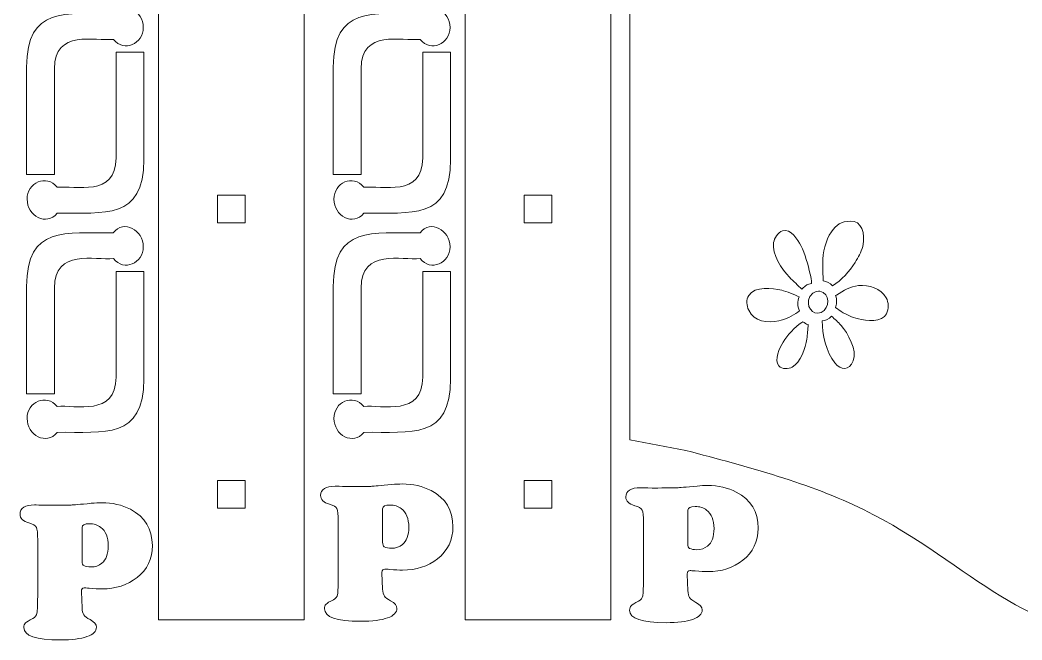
# Model space of a CAD drawing. Header units: centimetres. Extents: x -59 to 59, y -29 to 29.
# Drawn here: x -59.41 to -41.44, y -29.48 to -18.35 of the extents above; entities that cross this region are included whole.
import ezdxf

# ---------------------------------------------------------------- set-up
doc = ezdxf.new("R2010")
doc.units = ezdxf.units.CM
doc.header["$MEASUREMENT"] = 0
doc.layers.add('Camada 1', color=7, linetype='Continuous')

msp = doc.modelspace()

# ---------------------------------------------------------------- linework, layer by layer
at = {"layer": 'Camada 1', "color": 250, "lineweight": 20}
for points, knots in [([(-56.93155, -4.11498), (-56.93155, -4.11498), (-56.93155, -29.11499), (-56.93155, -29.11499), (-56.93155, -29.11499), (-56.93155, -29.11499), (-54.31427, -29.11499), (-54.31427, -29.11499), (-54.31427, -29.11499), (-54.31427, -29.11499), (-54.31427, -4.11498), (-54.31427, -4.11498), (-54.31427, -4.11498), (-54.31427, -4.11498), (-56.93155, -4.11498), (-56.93155, -4.11498)], [0, 0, 0, 0, 0.2, 0.2, 0.2, 0.2, 0.4, 0.4, 0.4, 0.4, 0.6, 0.6, 0.6, 0.6, 1, 1, 1, 1]), ([(-51.42821, -4.11498), (-51.42821, -4.11498), (-51.42821, -29.11499), (-51.42821, -29.11499), (-51.42821, -29.11499), (-51.42821, -29.11499), (-48.81093, -29.11499), (-48.81093, -29.11499), (-48.81093, -29.11499), (-48.81093, -29.11499), (-48.81093, -4.11498), (-48.81093, -4.11498), (-48.81093, -4.11498), (-48.81093, -4.11498), (-51.42821, -4.11498), (-51.42821, -4.11498)], [0, 0, 0, 0, 0.2, 0.2, 0.2, 0.2, 0.4, 0.4, 0.4, 0.4, 0.6, 0.6, 0.6, 0.6, 1, 1, 1, 1]), ([(-57.73922, -18.23117), (-58.5986, -18.24449), (-59.29273, -18.09207), (-59.29672, -19.19464), (-59.29672, -19.19464), (-59.29672, -19.19464), (-59.29672, -21.12042), (-59.29672, -21.12042), (-59.29672, -21.12042), (-59.29672, -21.12042), (-58.79665, -21.12042), (-58.79665, -21.12042), (-58.79665, -21.12042), (-58.79665, -21.12042), (-58.79665, -19.23278), (-58.79665, -19.23278), (-58.79665, -19.23278), (-58.79665, -19.23278), (-58.79665, -19.22324), (-58.79665, -19.22324), (-58.79665, -19.22324), (-58.79658, -18.50809), (-58.06511, -18.72971), (-57.73792, -18.69536), (-57.73792, -18.69536), (-57.54825, -18.93394), (-57.2012, -18.77776), (-57.2012, -18.48118), (-57.2012, -18.48118), (-57.2012, -18.18543), (-57.55106, -17.98482), (-57.73922, -18.23117)], [0, 0, 0, 0, 0.11111111, 0.11111111, 0.11111111, 0.11111111, 0.22222222, 0.22222222, 0.22222222, 0.22222222, 0.33333333, 0.33333333, 0.33333333, 0.33333333, 0.44444444, 0.44444444, 0.44444444, 0.44444444, 0.55555556, 0.55555556, 0.55555556, 0.55555556, 0.66666667, 0.66666667, 0.66666667, 0.66666667, 0.77777778, 0.77777778, 0.77777778, 0.77777778, 1, 1, 1, 1]), ([(-52.23588, -18.23117), (-53.09526, -18.24449), (-53.78939, -18.09207), (-53.79338, -19.19464), (-53.79338, -19.19464), (-53.79338, -19.19464), (-53.79338, -21.12042), (-53.79338, -21.12042), (-53.79338, -21.12042), (-53.79338, -21.12042), (-53.29331, -21.12042), (-53.29331, -21.12042), (-53.29331, -21.12042), (-53.29331, -21.12042), (-53.29331, -19.23278), (-53.29331, -19.23278), (-53.29331, -19.23278), (-53.29331, -19.23278), (-53.29331, -19.22324), (-53.29331, -19.22324), (-53.29331, -19.22324), (-53.29324, -18.50809), (-52.56177, -18.72971), (-52.23458, -18.69536), (-52.23458, -18.69536), (-52.04491, -18.93394), (-51.69786, -18.77776), (-51.69786, -18.48118), (-51.69786, -18.48118), (-51.69786, -18.18543), (-52.04772, -17.98482), (-52.23588, -18.23117)], [0, 0, 0, 0, 0.11111111, 0.11111111, 0.11111111, 0.11111111, 0.22222222, 0.22222222, 0.22222222, 0.22222222, 0.33333333, 0.33333333, 0.33333333, 0.33333333, 0.44444444, 0.44444444, 0.44444444, 0.44444444, 0.55555556, 0.55555556, 0.55555556, 0.55555556, 0.66666667, 0.66666667, 0.66666667, 0.66666667, 0.77777778, 0.77777778, 0.77777778, 0.77777778, 1, 1, 1, 1]), ([(-58.74813, -21.81401), (-57.88875, -21.80069), (-57.19462, -21.95311), (-57.19063, -20.85054), (-57.19063, -20.85054), (-57.19063, -20.85054), (-57.19063, -18.92476), (-57.19063, -18.92476), (-57.19063, -18.92476), (-57.19063, -18.92476), (-57.6907, -18.92476), (-57.6907, -18.92476), (-57.6907, -18.92476), (-57.6907, -18.92476), (-57.6907, -20.8124), (-57.6907, -20.8124), (-57.6907, -20.8124), (-57.6907, -20.8124), (-57.6907, -20.82194), (-57.6907, -20.82194), (-57.6907, -20.82194), (-57.69077, -21.53709), (-58.42224, -21.31547), (-58.74943, -21.34982), (-58.74943, -21.34982), (-58.9391, -21.11124), (-59.28615, -21.26742), (-59.28615, -21.564), (-59.28615, -21.564), (-59.28615, -21.85975), (-58.93629, -22.06036), (-58.74813, -21.81401)], [0, 0, 0, 0, 0.11111111, 0.11111111, 0.11111111, 0.11111111, 0.22222222, 0.22222222, 0.22222222, 0.22222222, 0.33333333, 0.33333333, 0.33333333, 0.33333333, 0.44444444, 0.44444444, 0.44444444, 0.44444444, 0.55555556, 0.55555556, 0.55555556, 0.55555556, 0.66666667, 0.66666667, 0.66666667, 0.66666667, 0.77777778, 0.77777778, 0.77777778, 0.77777778, 1, 1, 1, 1]), ([(-53.24479, -21.81401), (-52.38541, -21.80069), (-51.69128, -21.95311), (-51.68729, -20.85054), (-51.68729, -20.85054), (-51.68729, -20.85054), (-51.68729, -18.92476), (-51.68729, -18.92476), (-51.68729, -18.92476), (-51.68729, -18.92476), (-52.18736, -18.92476), (-52.18736, -18.92476), (-52.18736, -18.92476), (-52.18736, -18.92476), (-52.18736, -20.8124), (-52.18736, -20.8124), (-52.18736, -20.8124), (-52.18736, -20.8124), (-52.18736, -20.82194), (-52.18736, -20.82194), (-52.18736, -20.82194), (-52.18743, -21.53709), (-52.9189, -21.31547), (-53.24609, -21.34982), (-53.24609, -21.34982), (-53.43576, -21.11124), (-53.78281, -21.26742), (-53.78281, -21.564), (-53.78281, -21.564), (-53.78281, -21.85975), (-53.43295, -22.06036), (-53.24479, -21.81401)], [0, 0, 0, 0, 0.11111111, 0.11111111, 0.11111111, 0.11111111, 0.22222222, 0.22222222, 0.22222222, 0.22222222, 0.33333333, 0.33333333, 0.33333333, 0.33333333, 0.44444444, 0.44444444, 0.44444444, 0.44444444, 0.55555556, 0.55555556, 0.55555556, 0.55555556, 0.66666667, 0.66666667, 0.66666667, 0.66666667, 0.77777778, 0.77777778, 0.77777778, 0.77777778, 1, 1, 1, 1]), ([(-55.37291, -21.99), (-55.37291, -21.99), (-55.37291, -21.49), (-55.37291, -21.49), (-55.37291, -21.49), (-55.37291, -21.49), (-55.87291, -21.49), (-55.87291, -21.49), (-55.87291, -21.49), (-55.87291, -21.49), (-55.87291, -21.99), (-55.87291, -21.99), (-55.87291, -21.99), (-55.87291, -21.99), (-55.37291, -21.99), (-55.37291, -21.99)], [0, 0, 0, 0, 0.2, 0.2, 0.2, 0.2, 0.4, 0.4, 0.4, 0.4, 0.6, 0.6, 0.6, 0.6, 1, 1, 1, 1]), ([(-49.86957, -21.99), (-49.86957, -21.99), (-49.86957, -21.49), (-49.86957, -21.49), (-49.86957, -21.49), (-49.86957, -21.49), (-50.36957, -21.49), (-50.36957, -21.49), (-50.36957, -21.49), (-50.36957, -21.49), (-50.36957, -21.99), (-50.36957, -21.99), (-50.36957, -21.99), (-50.36957, -21.99), (-49.86957, -21.99), (-49.86957, -21.99)], [0, 0, 0, 0, 0.2, 0.2, 0.2, 0.2, 0.4, 0.4, 0.4, 0.4, 0.6, 0.6, 0.6, 0.6, 1, 1, 1, 1]), ([(-57.73922, -22.16817), (-58.5986, -22.18149), (-59.29273, -22.02907), (-59.29672, -23.13164), (-59.29672, -23.13164), (-59.29672, -23.13164), (-59.29672, -25.05742), (-59.29672, -25.05742), (-59.29672, -25.05742), (-59.29672, -25.05742), (-58.79665, -25.05742), (-58.79665, -25.05742), (-58.79665, -25.05742), (-58.79665, -25.05742), (-58.79665, -23.16978), (-58.79665, -23.16978), (-58.79665, -23.16978), (-58.79665, -23.16978), (-58.79665, -23.16024), (-58.79665, -23.16024), (-58.79665, -23.16024), (-58.79658, -22.44509), (-58.06511, -22.66671), (-57.73792, -22.63236), (-57.73792, -22.63236), (-57.54825, -22.87094), (-57.2012, -22.71476), (-57.2012, -22.41818), (-57.2012, -22.41818), (-57.2012, -22.12243), (-57.55106, -21.92182), (-57.73922, -22.16817)], [0, 0, 0, 0, 0.11111111, 0.11111111, 0.11111111, 0.11111111, 0.22222222, 0.22222222, 0.22222222, 0.22222222, 0.33333333, 0.33333333, 0.33333333, 0.33333333, 0.44444444, 0.44444444, 0.44444444, 0.44444444, 0.55555556, 0.55555556, 0.55555556, 0.55555556, 0.66666667, 0.66666667, 0.66666667, 0.66666667, 0.77777778, 0.77777778, 0.77777778, 0.77777778, 1, 1, 1, 1]), ([(-52.23588, -22.16817), (-53.09526, -22.18149), (-53.78939, -22.02907), (-53.79338, -23.13164), (-53.79338, -23.13164), (-53.79338, -23.13164), (-53.79338, -25.05742), (-53.79338, -25.05742), (-53.79338, -25.05742), (-53.79338, -25.05742), (-53.29331, -25.05742), (-53.29331, -25.05742), (-53.29331, -25.05742), (-53.29331, -25.05742), (-53.29331, -23.16978), (-53.29331, -23.16978), (-53.29331, -23.16978), (-53.29331, -23.16978), (-53.29331, -23.16024), (-53.29331, -23.16024), (-53.29331, -23.16024), (-53.29324, -22.44509), (-52.56177, -22.66671), (-52.23458, -22.63236), (-52.23458, -22.63236), (-52.04491, -22.87094), (-51.69786, -22.71476), (-51.69786, -22.41818), (-51.69786, -22.41818), (-51.69786, -22.12243), (-52.04772, -21.92182), (-52.23588, -22.16817)], [0, 0, 0, 0, 0.11111111, 0.11111111, 0.11111111, 0.11111111, 0.22222222, 0.22222222, 0.22222222, 0.22222222, 0.33333333, 0.33333333, 0.33333333, 0.33333333, 0.44444444, 0.44444444, 0.44444444, 0.44444444, 0.55555556, 0.55555556, 0.55555556, 0.55555556, 0.66666667, 0.66666667, 0.66666667, 0.66666667, 0.77777778, 0.77777778, 0.77777778, 0.77777778, 1, 1, 1, 1]), ([(-58.74813, -25.75101), (-57.88875, -25.73769), (-57.19462, -25.89011), (-57.19063, -24.78754), (-57.19063, -24.78754), (-57.19063, -24.78754), (-57.19063, -22.86176), (-57.19063, -22.86176), (-57.19063, -22.86176), (-57.19063, -22.86176), (-57.6907, -22.86176), (-57.6907, -22.86176), (-57.6907, -22.86176), (-57.6907, -22.86176), (-57.6907, -24.7494), (-57.6907, -24.7494), (-57.6907, -24.7494), (-57.6907, -24.7494), (-57.6907, -24.75894), (-57.6907, -24.75894), (-57.6907, -24.75894), (-57.69077, -25.47409), (-58.42224, -25.25247), (-58.74943, -25.28682), (-58.74943, -25.28682), (-58.9391, -25.04824), (-59.28615, -25.20442), (-59.28615, -25.501), (-59.28615, -25.501), (-59.28615, -25.79675), (-58.93629, -25.99736), (-58.74813, -25.75101)], [0, 0, 0, 0, 0.11111111, 0.11111111, 0.11111111, 0.11111111, 0.22222222, 0.22222222, 0.22222222, 0.22222222, 0.33333333, 0.33333333, 0.33333333, 0.33333333, 0.44444444, 0.44444444, 0.44444444, 0.44444444, 0.55555556, 0.55555556, 0.55555556, 0.55555556, 0.66666667, 0.66666667, 0.66666667, 0.66666667, 0.77777778, 0.77777778, 0.77777778, 0.77777778, 1, 1, 1, 1]), ([(-53.24479, -25.75101), (-52.38541, -25.73769), (-51.69128, -25.89011), (-51.68729, -24.78754), (-51.68729, -24.78754), (-51.68729, -24.78754), (-51.68729, -22.86176), (-51.68729, -22.86176), (-51.68729, -22.86176), (-51.68729, -22.86176), (-52.18736, -22.86176), (-52.18736, -22.86176), (-52.18736, -22.86176), (-52.18736, -22.86176), (-52.18736, -24.7494), (-52.18736, -24.7494), (-52.18736, -24.7494), (-52.18736, -24.7494), (-52.18736, -24.75894), (-52.18736, -24.75894), (-52.18736, -24.75894), (-52.18743, -25.47409), (-52.9189, -25.25247), (-53.24609, -25.28682), (-53.24609, -25.28682), (-53.43576, -25.04824), (-53.78281, -25.20442), (-53.78281, -25.501), (-53.78281, -25.501), (-53.78281, -25.79675), (-53.43295, -25.99736), (-53.24479, -25.75101)], [0, 0, 0, 0, 0.11111111, 0.11111111, 0.11111111, 0.11111111, 0.22222222, 0.22222222, 0.22222222, 0.22222222, 0.33333333, 0.33333333, 0.33333333, 0.33333333, 0.44444444, 0.44444444, 0.44444444, 0.44444444, 0.55555556, 0.55555556, 0.55555556, 0.55555556, 0.66666667, 0.66666667, 0.66666667, 0.66666667, 0.77777778, 0.77777778, 0.77777778, 0.77777778, 1, 1, 1, 1]), ([(-55.37291, -27.11451), (-55.37291, -27.11451), (-55.37291, -26.61451), (-55.37291, -26.61451), (-55.37291, -26.61451), (-55.37291, -26.61451), (-55.87291, -26.61451), (-55.87291, -26.61451), (-55.87291, -26.61451), (-55.87291, -26.61451), (-55.87291, -27.11451), (-55.87291, -27.11451), (-55.87291, -27.11451), (-55.87291, -27.11451), (-55.37291, -27.11451), (-55.37291, -27.11451)], [0, 0, 0, 0, 0.2, 0.2, 0.2, 0.2, 0.4, 0.4, 0.4, 0.4, 0.6, 0.6, 0.6, 0.6, 1, 1, 1, 1]), ([(-49.86957, -27.11451), (-49.86957, -27.11451), (-49.86957, -26.61451), (-49.86957, -26.61451), (-49.86957, -26.61451), (-49.86957, -26.61451), (-50.36957, -26.61451), (-50.36957, -26.61451), (-50.36957, -26.61451), (-50.36957, -26.61451), (-50.36957, -27.11451), (-50.36957, -27.11451), (-50.36957, -27.11451), (-50.36957, -27.11451), (-49.86957, -27.11451), (-49.86957, -27.11451)], [0, 0, 0, 0, 0.2, 0.2, 0.2, 0.2, 0.4, 0.4, 0.4, 0.4, 0.6, 0.6, 0.6, 0.6, 1, 1, 1, 1])]:
    msp.add_open_spline(points, degree=3, knots=knots, dxfattribs=at)
at = {"layer": 'Camada 1', "color": 250, "lineweight": 9}
for points, knots in [([(-27.66126, -27.13912), (-26.70515, -26.66737), (-25.58687, -26.37094), (-24.46858, -26.07448), (-24.46858, -26.07448), (-24.46858, -26.07448), (-23.46859, -25.88458), (-23.46859, -25.88458), (-23.46859, -25.88458), (-23.46859, -25.88458), (-23.46859, -7.08288), (-23.46859, -7.08288), (-23.46859, -7.08288), (-23.46859, -7.08288), (-48.4686, -7.08288), (-48.4686, -7.08288), (-48.4686, -7.08288), (-48.4686, -7.08288), (-48.4686, -25.88458), (-48.4686, -25.88458), (-48.4686, -25.88458), (-48.4686, -25.88458), (-47.46861, -26.07448), (-47.46861, -26.07448), (-47.46861, -26.07448), (-46.35032, -26.37094), (-45.23204, -26.66737), (-44.27593, -27.13912), (-44.27593, -27.13912), (-43.31982, -27.61088), (-42.52589, -28.25794), (-41.81508, -28.69305), (-41.81508, -28.69305), (-41.10426, -29.12816), (-40.47654, -29.35132), (-39.8143, -29.39407), (-39.8143, -29.39407), (-39.15209, -29.43681), (-38.45536, -29.29916), (-37.80865, -29.04916), (-37.80865, -29.04916), (-37.16195, -28.79916), (-36.56527, -28.43681), (-35.9686, -28.07448), (-35.9686, -28.07448), (-35.37193, -28.43681), (-34.77524, -28.79916), (-34.12854, -29.04916), (-34.12854, -29.04916), (-33.48183, -29.29916), (-32.7851, -29.43681), (-32.12289, -29.39407), (-32.12289, -29.39407), (-31.46064, -29.35132), (-30.83293, -29.12816), (-30.12211, -28.69305), (-30.12211, -28.69305), (-29.4113, -28.25794), (-28.61736, -27.61088), (-27.66126, -27.13912)], [0, 0, 0, 0, 0.0625, 0.0625, 0.0625, 0.0625, 0.125, 0.125, 0.125, 0.125, 0.1875, 0.1875, 0.1875, 0.1875, 0.25, 0.25, 0.25, 0.25, 0.3125, 0.3125, 0.3125, 0.3125, 0.375, 0.375, 0.375, 0.375, 0.4375, 0.4375, 0.4375, 0.4375, 0.5, 0.5, 0.5, 0.5, 0.5625, 0.5625, 0.5625, 0.5625, 0.625, 0.625, 0.625, 0.625, 0.6875, 0.6875, 0.6875, 0.6875, 0.75, 0.75, 0.75, 0.75, 0.8125, 0.8125, 0.8125, 0.8125, 0.875, 0.875, 0.875, 0.875, 1, 1, 1, 1]), ([(-53.70246, -28.27619), (-53.70246, -28.27619), (-53.70246, -27.34839), (-53.70246, -27.34839), (-53.70246, -27.34839), (-53.70246, -27.22859), (-53.71028, -27.15213), (-53.72715, -27.12021), (-53.72715, -27.12021), (-53.7434, -27.0877), (-53.78795, -27.06121), (-53.86081, -27.04134), (-53.86081, -27.04134), (-53.96676, -27.01124), (-54.01975, -26.95825), (-54.01975, -26.883), (-54.01975, -26.883), (-54.01975, -26.83001), (-53.99747, -26.78908), (-53.95292, -26.76078), (-53.95292, -26.76078), (-53.90777, -26.73309), (-53.84334, -26.71864), (-53.75845, -26.71864), (-53.75845, -26.71864), (-53.73015, -26.71864), (-53.66032, -26.72044), (-53.54893, -26.72406), (-53.54893, -26.72406), (-53.54893, -26.72406), (-53.44296, -26.72406), (-53.44296, -26.72406), (-53.44296, -26.72406), (-53.24789, -26.72285), (-53.1335, -26.72164), (-53.09978, -26.71983), (-53.09978, -26.71983), (-53.06607, -26.71803), (-52.94686, -26.7078), (-52.74096, -26.68853), (-52.74096, -26.68853), (-52.67292, -26.6819), (-52.6103, -26.67829), (-52.55371, -26.67829), (-52.55371, -26.67829), (-52.36104, -26.67829), (-52.18945, -26.71743), (-52.03894, -26.7963), (-52.03894, -26.7963), (-51.77644, -26.93296), (-51.64578, -27.14911), (-51.64578, -27.44533), (-51.64578, -27.44533), (-51.64578, -27.68556), (-51.7373, -27.87761), (-51.92094, -28.02211), (-51.92094, -28.02211), (-52.09372, -28.15757), (-52.30264, -28.22502), (-52.54889, -28.22502), (-52.54889, -28.22502), (-52.61091, -28.22502), (-52.68737, -28.22079), (-52.77768, -28.21297), (-52.77768, -28.21297), (-52.82585, -28.20936), (-52.85594, -28.20755), (-52.86799, -28.20755), (-52.86799, -28.20755), (-52.90171, -28.20755), (-52.91916, -28.22682), (-52.91916, -28.26595), (-52.91916, -28.26595), (-52.91916, -28.26595), (-52.91916, -28.27619), (-52.91916, -28.27619), (-52.91916, -28.27619), (-52.91916, -28.27619), (-52.90652, -28.56578), (-52.90652, -28.56578), (-52.90652, -28.56578), (-52.90411, -28.62177), (-52.89387, -28.66393), (-52.87581, -28.69162), (-52.87581, -28.69162), (-52.85775, -28.71931), (-52.82043, -28.74761), (-52.76383, -28.77711), (-52.76383, -28.77711), (-52.68737, -28.81805), (-52.64944, -28.86321), (-52.64944, -28.91138), (-52.64944, -28.91138), (-52.64944, -28.98543), (-52.70543, -29.04262), (-52.81862, -29.08235), (-52.81862, -29.08235), (-52.93121, -29.12209), (-53.09136, -29.14257), (-53.29846, -29.14257), (-53.29846, -29.14257), (-53.73316, -29.14257), (-53.95112, -29.0679), (-53.95112, -28.91799), (-53.95112, -28.91799), (-53.95112, -28.88307), (-53.94147, -28.85598), (-53.92282, -28.83732), (-53.92282, -28.83732), (-53.90354, -28.81865), (-53.8596, -28.79155), (-53.79036, -28.75604), (-53.79036, -28.75604), (-53.74821, -28.73376), (-53.72353, -28.70245), (-53.71631, -28.66272), (-53.71631, -28.66272), (-53.70909, -28.62238), (-53.70426, -28.49353), (-53.70246, -28.27619)], [0, 0, 0, 0, 0.03225806, 0.03225806, 0.03225806, 0.03225806, 0.06451613, 0.06451613, 0.06451613, 0.06451613, 0.09677419, 0.09677419, 0.09677419, 0.09677419, 0.12903226, 0.12903226, 0.12903226, 0.12903226, 0.16129032, 0.16129032, 0.16129032, 0.16129032, 0.19354839, 0.19354839, 0.19354839, 0.19354839, 0.22580645, 0.22580645, 0.22580645, 0.22580645, 0.25806452, 0.25806452, 0.25806452, 0.25806452, 0.29032258, 0.29032258, 0.29032258, 0.29032258, 0.32258065, 0.32258065, 0.32258065, 0.32258065, 0.35483871, 0.35483871, 0.35483871, 0.35483871, 0.38709677, 0.38709677, 0.38709677, 0.38709677, 0.41935484, 0.41935484, 0.41935484, 0.41935484, 0.4516129, 0.4516129, 0.4516129, 0.4516129, 0.48387097, 0.48387097, 0.48387097, 0.48387097, 0.51612903, 0.51612903, 0.51612903, 0.51612903, 0.5483871, 0.5483871, 0.5483871, 0.5483871, 0.58064516, 0.58064516, 0.58064516, 0.58064516, 0.61290323, 0.61290323, 0.61290323, 0.61290323, 0.64516129, 0.64516129, 0.64516129, 0.64516129, 0.67741935, 0.67741935, 0.67741935, 0.67741935, 0.70967742, 0.70967742, 0.70967742, 0.70967742, 0.74193548, 0.74193548, 0.74193548, 0.74193548, 0.77419355, 0.77419355, 0.77419355, 0.77419355, 0.80645161, 0.80645161, 0.80645161, 0.80645161, 0.83870968, 0.83870968, 0.83870968, 0.83870968, 0.87096774, 0.87096774, 0.87096774, 0.87096774, 0.90322581, 0.90322581, 0.90322581, 0.90322581, 0.93548387, 0.93548387, 0.93548387, 0.93548387, 1, 1, 1, 1]), ([(-48.22558, -28.30265), (-48.22558, -28.30265), (-48.22558, -27.37485), (-48.22558, -27.37485), (-48.22558, -27.37485), (-48.22558, -27.25505), (-48.2334, -27.17859), (-48.25027, -27.14667), (-48.25027, -27.14667), (-48.26652, -27.11416), (-48.31107, -27.08767), (-48.38393, -27.0678), (-48.38393, -27.0678), (-48.48988, -27.0377), (-48.54287, -26.98471), (-48.54287, -26.90946), (-48.54287, -26.90946), (-48.54287, -26.85647), (-48.52059, -26.81554), (-48.47604, -26.78724), (-48.47604, -26.78724), (-48.43089, -26.75955), (-48.36646, -26.7451), (-48.28157, -26.7451), (-48.28157, -26.7451), (-48.25327, -26.7451), (-48.18344, -26.7469), (-48.07205, -26.75052), (-48.07205, -26.75052), (-48.07205, -26.75052), (-47.96608, -26.75052), (-47.96608, -26.75052), (-47.96608, -26.75052), (-47.77101, -26.74931), (-47.65662, -26.7481), (-47.6229, -26.74629), (-47.6229, -26.74629), (-47.58919, -26.74449), (-47.46998, -26.73426), (-47.26408, -26.71499), (-47.26408, -26.71499), (-47.19604, -26.70836), (-47.13342, -26.70475), (-47.07683, -26.70475), (-47.07683, -26.70475), (-46.88416, -26.70475), (-46.71257, -26.74389), (-46.56206, -26.82276), (-46.56206, -26.82276), (-46.29956, -26.95942), (-46.1689, -27.17557), (-46.1689, -27.47179), (-46.1689, -27.47179), (-46.1689, -27.71202), (-46.26042, -27.90407), (-46.44406, -28.04857), (-46.44406, -28.04857), (-46.61684, -28.18403), (-46.82576, -28.25148), (-47.07201, -28.25148), (-47.07201, -28.25148), (-47.13403, -28.25148), (-47.21049, -28.24725), (-47.3008, -28.23943), (-47.3008, -28.23943), (-47.34897, -28.23582), (-47.37906, -28.23401), (-47.39111, -28.23401), (-47.39111, -28.23401), (-47.42483, -28.23401), (-47.44228, -28.25328), (-47.44228, -28.29241), (-47.44228, -28.29241), (-47.44228, -28.29241), (-47.44228, -28.30265), (-47.44228, -28.30265), (-47.44228, -28.30265), (-47.44228, -28.30265), (-47.42964, -28.59224), (-47.42964, -28.59224), (-47.42964, -28.59224), (-47.42723, -28.64823), (-47.41699, -28.69039), (-47.39893, -28.71808), (-47.39893, -28.71808), (-47.38087, -28.74577), (-47.34355, -28.77407), (-47.28695, -28.80357), (-47.28695, -28.80357), (-47.21049, -28.84451), (-47.17256, -28.88967), (-47.17256, -28.93784), (-47.17256, -28.93784), (-47.17256, -29.01189), (-47.22855, -29.06908), (-47.34174, -29.10881), (-47.34174, -29.10881), (-47.45433, -29.14855), (-47.61448, -29.16903), (-47.82158, -29.16903), (-47.82158, -29.16903), (-48.25628, -29.16903), (-48.47424, -29.09436), (-48.47424, -28.94445), (-48.47424, -28.94445), (-48.47424, -28.90953), (-48.46459, -28.88244), (-48.44594, -28.86378), (-48.44594, -28.86378), (-48.42666, -28.84511), (-48.38272, -28.81801), (-48.31348, -28.7825), (-48.31348, -28.7825), (-48.27133, -28.76022), (-48.24665, -28.72891), (-48.23943, -28.68918), (-48.23943, -28.68918), (-48.23221, -28.64884), (-48.22738, -28.51999), (-48.22558, -28.30265)], [0, 0, 0, 0, 0.03225806, 0.03225806, 0.03225806, 0.03225806, 0.06451613, 0.06451613, 0.06451613, 0.06451613, 0.09677419, 0.09677419, 0.09677419, 0.09677419, 0.12903226, 0.12903226, 0.12903226, 0.12903226, 0.16129032, 0.16129032, 0.16129032, 0.16129032, 0.19354839, 0.19354839, 0.19354839, 0.19354839, 0.22580645, 0.22580645, 0.22580645, 0.22580645, 0.25806452, 0.25806452, 0.25806452, 0.25806452, 0.29032258, 0.29032258, 0.29032258, 0.29032258, 0.32258065, 0.32258065, 0.32258065, 0.32258065, 0.35483871, 0.35483871, 0.35483871, 0.35483871, 0.38709677, 0.38709677, 0.38709677, 0.38709677, 0.41935484, 0.41935484, 0.41935484, 0.41935484, 0.4516129, 0.4516129, 0.4516129, 0.4516129, 0.48387097, 0.48387097, 0.48387097, 0.48387097, 0.51612903, 0.51612903, 0.51612903, 0.51612903, 0.5483871, 0.5483871, 0.5483871, 0.5483871, 0.58064516, 0.58064516, 0.58064516, 0.58064516, 0.61290323, 0.61290323, 0.61290323, 0.61290323, 0.64516129, 0.64516129, 0.64516129, 0.64516129, 0.67741935, 0.67741935, 0.67741935, 0.67741935, 0.70967742, 0.70967742, 0.70967742, 0.70967742, 0.74193548, 0.74193548, 0.74193548, 0.74193548, 0.77419355, 0.77419355, 0.77419355, 0.77419355, 0.80645161, 0.80645161, 0.80645161, 0.80645161, 0.83870968, 0.83870968, 0.83870968, 0.83870968, 0.87096774, 0.87096774, 0.87096774, 0.87096774, 0.90322581, 0.90322581, 0.90322581, 0.90322581, 0.93548387, 0.93548387, 0.93548387, 0.93548387, 1, 1, 1, 1]), ([(-59.0958, -28.61261), (-59.0958, -28.61261), (-59.0958, -27.68481), (-59.0958, -27.68481), (-59.0958, -27.68481), (-59.0958, -27.56501), (-59.10362, -27.48855), (-59.12049, -27.45663), (-59.12049, -27.45663), (-59.13674, -27.42412), (-59.18129, -27.39763), (-59.25415, -27.37776), (-59.25415, -27.37776), (-59.3601, -27.34766), (-59.41309, -27.29467), (-59.41309, -27.21942), (-59.41309, -27.21942), (-59.41309, -27.16643), (-59.39081, -27.1255), (-59.34626, -27.0972), (-59.34626, -27.0972), (-59.30111, -27.06951), (-59.23668, -27.05506), (-59.15179, -27.05506), (-59.15179, -27.05506), (-59.12349, -27.05506), (-59.05366, -27.05686), (-58.94227, -27.06048), (-58.94227, -27.06048), (-58.94227, -27.06048), (-58.8363, -27.06048), (-58.8363, -27.06048), (-58.8363, -27.06048), (-58.64123, -27.05927), (-58.52684, -27.05806), (-58.49312, -27.05625), (-58.49312, -27.05625), (-58.45941, -27.05445), (-58.3402, -27.04422), (-58.1343, -27.02495), (-58.1343, -27.02495), (-58.06626, -27.01832), (-58.00364, -27.01471), (-57.94705, -27.01471), (-57.94705, -27.01471), (-57.75438, -27.01471), (-57.58279, -27.05385), (-57.43228, -27.13272), (-57.43228, -27.13272), (-57.16978, -27.26938), (-57.03912, -27.48553), (-57.03912, -27.78175), (-57.03912, -27.78175), (-57.03912, -28.02198), (-57.13064, -28.21403), (-57.31428, -28.35853), (-57.31428, -28.35853), (-57.48706, -28.49399), (-57.69598, -28.56144), (-57.94223, -28.56144), (-57.94223, -28.56144), (-58.00425, -28.56144), (-58.08071, -28.55721), (-58.17102, -28.54939), (-58.17102, -28.54939), (-58.21919, -28.54578), (-58.24928, -28.54397), (-58.26133, -28.54397), (-58.26133, -28.54397), (-58.29505, -28.54397), (-58.3125, -28.56324), (-58.3125, -28.60237), (-58.3125, -28.60237), (-58.3125, -28.60237), (-58.3125, -28.61261), (-58.3125, -28.61261), (-58.3125, -28.61261), (-58.3125, -28.61261), (-58.29986, -28.9022), (-58.29986, -28.9022), (-58.29986, -28.9022), (-58.29745, -28.95819), (-58.28721, -29.00035), (-58.26915, -29.02804), (-58.26915, -29.02804), (-58.25109, -29.05573), (-58.21377, -29.08403), (-58.15717, -29.11353), (-58.15717, -29.11353), (-58.08071, -29.15447), (-58.04278, -29.19963), (-58.04278, -29.2478), (-58.04278, -29.2478), (-58.04278, -29.32185), (-58.09877, -29.37904), (-58.21196, -29.41877), (-58.21196, -29.41877), (-58.32455, -29.45851), (-58.4847, -29.47899), (-58.6918, -29.47899), (-58.6918, -29.47899), (-59.1265, -29.47899), (-59.34446, -29.40432), (-59.34446, -29.25441), (-59.34446, -29.25441), (-59.34446, -29.21949), (-59.33481, -29.1924), (-59.31616, -29.17374), (-59.31616, -29.17374), (-59.29688, -29.15507), (-59.25294, -29.12797), (-59.1837, -29.09246), (-59.1837, -29.09246), (-59.14155, -29.07018), (-59.11687, -29.03887), (-59.10965, -28.99914), (-59.10965, -28.99914), (-59.10243, -28.9588), (-59.0976, -28.82995), (-59.0958, -28.61261)], [0, 0, 0, 0, 0.03225806, 0.03225806, 0.03225806, 0.03225806, 0.06451613, 0.06451613, 0.06451613, 0.06451613, 0.09677419, 0.09677419, 0.09677419, 0.09677419, 0.12903226, 0.12903226, 0.12903226, 0.12903226, 0.16129032, 0.16129032, 0.16129032, 0.16129032, 0.19354839, 0.19354839, 0.19354839, 0.19354839, 0.22580645, 0.22580645, 0.22580645, 0.22580645, 0.25806452, 0.25806452, 0.25806452, 0.25806452, 0.29032258, 0.29032258, 0.29032258, 0.29032258, 0.32258065, 0.32258065, 0.32258065, 0.32258065, 0.35483871, 0.35483871, 0.35483871, 0.35483871, 0.38709677, 0.38709677, 0.38709677, 0.38709677, 0.41935484, 0.41935484, 0.41935484, 0.41935484, 0.4516129, 0.4516129, 0.4516129, 0.4516129, 0.48387097, 0.48387097, 0.48387097, 0.48387097, 0.51612903, 0.51612903, 0.51612903, 0.51612903, 0.5483871, 0.5483871, 0.5483871, 0.5483871, 0.58064516, 0.58064516, 0.58064516, 0.58064516, 0.61290323, 0.61290323, 0.61290323, 0.61290323, 0.64516129, 0.64516129, 0.64516129, 0.64516129, 0.67741935, 0.67741935, 0.67741935, 0.67741935, 0.70967742, 0.70967742, 0.70967742, 0.70967742, 0.74193548, 0.74193548, 0.74193548, 0.74193548, 0.77419355, 0.77419355, 0.77419355, 0.77419355, 0.80645161, 0.80645161, 0.80645161, 0.80645161, 0.83870968, 0.83870968, 0.83870968, 0.83870968, 0.87096774, 0.87096774, 0.87096774, 0.87096774, 0.90322581, 0.90322581, 0.90322581, 0.90322581, 0.93548387, 0.93548387, 0.93548387, 0.93548387, 1, 1, 1, 1]), ([(-52.90652, -27.12442), (-52.90652, -27.12442), (-52.90652, -27.72408), (-52.90652, -27.72408), (-52.90652, -27.72408), (-52.90652, -27.76985), (-52.89689, -27.79754), (-52.87642, -27.80717), (-52.87642, -27.80717), (-52.8427, -27.82343), (-52.79995, -27.83186), (-52.74818, -27.83186), (-52.74818, -27.83186), (-52.67051, -27.83186), (-52.60488, -27.81019), (-52.5519, -27.76624), (-52.5519, -27.76624), (-52.47544, -27.70422), (-52.43751, -27.59946), (-52.43751, -27.45256), (-52.43751, -27.45256), (-52.43751, -27.29963), (-52.48206, -27.18885), (-52.57177, -27.12081), (-52.57177, -27.12081), (-52.62776, -27.07746), (-52.6964, -27.05579), (-52.77587, -27.05579), (-52.77587, -27.05579), (-52.86317, -27.05579), (-52.90652, -27.07867), (-52.90652, -27.12442)], [0, 0, 0, 0, 0.11111111, 0.11111111, 0.11111111, 0.11111111, 0.22222222, 0.22222222, 0.22222222, 0.22222222, 0.33333333, 0.33333333, 0.33333333, 0.33333333, 0.44444444, 0.44444444, 0.44444444, 0.44444444, 0.55555556, 0.55555556, 0.55555556, 0.55555556, 0.66666667, 0.66666667, 0.66666667, 0.66666667, 0.77777778, 0.77777778, 0.77777778, 0.77777778, 1, 1, 1, 1]), ([(-47.42964, -27.15088), (-47.42964, -27.15088), (-47.42964, -27.75054), (-47.42964, -27.75054), (-47.42964, -27.75054), (-47.42964, -27.79631), (-47.42001, -27.824), (-47.39954, -27.83363), (-47.39954, -27.83363), (-47.36582, -27.84989), (-47.32307, -27.85832), (-47.2713, -27.85832), (-47.2713, -27.85832), (-47.19363, -27.85832), (-47.128, -27.83665), (-47.07502, -27.7927), (-47.07502, -27.7927), (-46.99856, -27.73068), (-46.96063, -27.62592), (-46.96063, -27.47902), (-46.96063, -27.47902), (-46.96063, -27.32609), (-47.00518, -27.21531), (-47.09489, -27.14727), (-47.09489, -27.14727), (-47.15088, -27.10392), (-47.21952, -27.08225), (-47.29899, -27.08225), (-47.29899, -27.08225), (-47.38629, -27.08225), (-47.42964, -27.10513), (-47.42964, -27.15088)], [0, 0, 0, 0, 0.11111111, 0.11111111, 0.11111111, 0.11111111, 0.22222222, 0.22222222, 0.22222222, 0.22222222, 0.33333333, 0.33333333, 0.33333333, 0.33333333, 0.44444444, 0.44444444, 0.44444444, 0.44444444, 0.55555556, 0.55555556, 0.55555556, 0.55555556, 0.66666667, 0.66666667, 0.66666667, 0.66666667, 0.77777778, 0.77777778, 0.77777778, 0.77777778, 1, 1, 1, 1]), ([(-58.29986, -27.46084), (-58.29986, -27.46084), (-58.29986, -28.0605), (-58.29986, -28.0605), (-58.29986, -28.0605), (-58.29986, -28.10627), (-58.29023, -28.13396), (-58.26976, -28.14359), (-58.26976, -28.14359), (-58.23604, -28.15985), (-58.19329, -28.16828), (-58.14152, -28.16828), (-58.14152, -28.16828), (-58.06385, -28.16828), (-57.99822, -28.14661), (-57.94524, -28.10266), (-57.94524, -28.10266), (-57.86878, -28.04064), (-57.83085, -27.93588), (-57.83085, -27.78898), (-57.83085, -27.78898), (-57.83085, -27.63605), (-57.8754, -27.52527), (-57.96511, -27.45723), (-57.96511, -27.45723), (-58.0211, -27.41388), (-58.08974, -27.39221), (-58.16921, -27.39221), (-58.16921, -27.39221), (-58.25651, -27.39221), (-58.29986, -27.41509), (-58.29986, -27.46084)], [0, 0, 0, 0, 0.11111111, 0.11111111, 0.11111111, 0.11111111, 0.22222222, 0.22222222, 0.22222222, 0.22222222, 0.33333333, 0.33333333, 0.33333333, 0.33333333, 0.44444444, 0.44444444, 0.44444444, 0.44444444, 0.55555556, 0.55555556, 0.55555556, 0.55555556, 0.66666667, 0.66666667, 0.66666667, 0.66666667, 0.77777778, 0.77777778, 0.77777778, 0.77777778, 1, 1, 1, 1])]:
    msp.add_open_spline(points, degree=3, knots=knots, dxfattribs=at)
at = {"layer": 'Camada 1', "color": 1, "lineweight": 9}
for points, knots in [([(-45.38227, -23.18256), (-45.45397, -23.1143), (-45.53794, -23.03621), (-45.6067, -22.96629), (-45.6067, -22.96629), (-45.74711, -22.82353), (-45.92126, -22.55234), (-45.89058, -22.34529), (-45.89058, -22.34529), (-45.87921, -22.26856), (-45.81352, -22.15898), (-45.73032, -22.13296), (-45.73032, -22.13296), (-45.58182, -22.08653), (-45.45448, -22.29471), (-45.40247, -22.39797), (-45.40247, -22.39797), (-45.32616, -22.54946), (-45.2747, -22.74511), (-45.23553, -22.90934), (-45.23553, -22.90934), (-45.21991, -22.97485), (-45.2137, -23.01013), (-45.20864, -23.07718), (-45.20864, -23.07718), (-45.2892, -23.09238), (-45.30714, -23.10027), (-45.36612, -23.16432), (-45.36612, -23.16432), (-45.36612, -23.16432), (-45.38227, -23.18256), (-45.38227, -23.18256)], [0, 0, 0, 0, 0.11111111, 0.11111111, 0.11111111, 0.11111111, 0.22222222, 0.22222222, 0.22222222, 0.22222222, 0.33333333, 0.33333333, 0.33333333, 0.33333333, 0.44444444, 0.44444444, 0.44444444, 0.44444444, 0.55555556, 0.55555556, 0.55555556, 0.55555556, 0.66666667, 0.66666667, 0.66666667, 0.66666667, 0.77777778, 0.77777778, 0.77777778, 0.77777778, 1, 1, 1, 1]), ([(-44.29072, -22.41428), (-44.24453, -22.1785), (-44.30767, -21.94691), (-44.51881, -21.95839), (-44.51881, -21.95839), (-44.67427, -21.96685), (-44.76886, -22.02201), (-44.85508, -22.15182), (-44.85508, -22.15182), (-44.95926, -22.30867), (-45.00841, -22.52404), (-45.00921, -22.71041), (-45.00921, -22.71041), (-45.00957, -22.79439), (-45.00586, -22.89691), (-45.00361, -22.98252), (-45.00361, -22.98252), (-45.00361, -22.98252), (-45.00225, -23.03016), (-45.00225, -23.03016), (-45.00225, -23.03016), (-44.9313, -23.04208), (-44.88231, -23.06883), (-44.83421, -23.12116), (-44.83421, -23.12116), (-44.6684, -23.0169), (-44.53433, -22.8637), (-44.42925, -22.69977), (-44.42925, -22.69977), (-44.36903, -22.60583), (-44.32608, -22.5198), (-44.29072, -22.41428)], [0, 0, 0, 0, 0.11111111, 0.11111111, 0.11111111, 0.11111111, 0.22222222, 0.22222222, 0.22222222, 0.22222222, 0.33333333, 0.33333333, 0.33333333, 0.33333333, 0.44444444, 0.44444444, 0.44444444, 0.44444444, 0.55555556, 0.55555556, 0.55555556, 0.55555556, 0.66666667, 0.66666667, 0.66666667, 0.66666667, 0.77777778, 0.77777778, 0.77777778, 0.77777778, 1, 1, 1, 1]), ([(-45.43063, -23.31636), (-45.50732, -23.28528), (-45.66346, -23.21975), (-45.74673, -23.19966), (-45.74673, -23.19966), (-45.91186, -23.15981), (-46.22719, -23.12386), (-46.33852, -23.29147), (-46.33852, -23.29147), (-46.39181, -23.3717), (-46.37589, -23.47651), (-46.33789, -23.55974), (-46.33789, -23.55974), (-46.24612, -23.76074), (-45.99581, -23.7937), (-45.79924, -23.74998), (-45.79924, -23.74998), (-45.6841, -23.72438), (-45.55127, -23.6637), (-45.45759, -23.59173), (-45.45759, -23.59173), (-45.45759, -23.59173), (-45.42901, -23.56886), (-45.42901, -23.56886), (-45.42901, -23.56886), (-45.46694, -23.48271), (-45.46639, -23.40299), (-45.43063, -23.31636)], [0, 0, 0, 0, 0.125, 0.125, 0.125, 0.125, 0.25, 0.25, 0.25, 0.25, 0.375, 0.375, 0.375, 0.375, 0.5, 0.5, 0.5, 0.5, 0.625, 0.625, 0.625, 0.625, 0.75, 0.75, 0.75, 0.75, 1, 1, 1, 1]), ([(-44.77997, -23.29676), (-44.76361, -23.31899), (-44.75839, -23.3917), (-44.76063, -23.42294), (-44.76063, -23.42294), (-44.76281, -23.45352), (-44.76941, -23.48118), (-44.77977, -23.50988), (-44.77977, -23.50988), (-44.77977, -23.50988), (-44.67913, -23.57892), (-44.67913, -23.57892), (-44.67913, -23.57892), (-44.57463, -23.64793), (-44.49255, -23.68354), (-44.37099, -23.71379), (-44.37099, -23.71379), (-44.23254, -23.74824), (-43.9427, -23.78467), (-43.86548, -23.6204), (-43.86548, -23.6204), (-43.82302, -23.53006), (-43.82377, -23.42104), (-43.87277, -23.3337), (-43.87277, -23.3337), (-43.96576, -23.16796), (-44.18511, -23.09639), (-44.36887, -23.11733), (-44.36887, -23.11733), (-44.51966, -23.13452), (-44.63528, -23.204), (-44.76097, -23.28522), (-44.76097, -23.28522), (-44.76097, -23.28522), (-44.77997, -23.29676), (-44.77997, -23.29676)], [0, 0, 0, 0, 0.1, 0.1, 0.1, 0.1, 0.2, 0.2, 0.2, 0.2, 0.3, 0.3, 0.3, 0.3, 0.4, 0.4, 0.4, 0.4, 0.5, 0.5, 0.5, 0.5, 0.6, 0.6, 0.6, 0.6, 0.7, 0.7, 0.7, 0.7, 0.8, 0.8, 0.8, 0.8, 1, 1, 1, 1]), ([(-45.0606, -23.21798), (-44.87651, -23.24948), (-44.87299, -23.52538), (-45.03881, -23.59706), (-45.03881, -23.59706), (-45.19533, -23.66471), (-45.32954, -23.47547), (-45.23876, -23.31486), (-45.23876, -23.31486), (-45.20235, -23.25042), (-45.13665, -23.20937), (-45.0606, -23.21798)], [0, 0, 0, 0, 0.25, 0.25, 0.25, 0.25, 0.5, 0.5, 0.5, 0.5, 1, 1, 1, 1]), ([(-44.8521, -23.66693), (-44.89993, -23.71647), (-44.95096, -23.743), (-45.01948, -23.75139), (-45.01948, -23.75139), (-45.01999, -23.98191), (-44.94438, -24.31954), (-44.79534, -24.50165), (-44.79534, -24.50165), (-44.67545, -24.64815), (-44.54268, -24.64076), (-44.46417, -24.46727), (-44.46417, -24.46727), (-44.37989, -24.28104), (-44.56464, -23.96636), (-44.68156, -23.83076), (-44.68156, -23.83076), (-44.73184, -23.77244), (-44.79354, -23.71646), (-44.8521, -23.66693)], [0, 0, 0, 0, 0.16666667, 0.16666667, 0.16666667, 0.16666667, 0.33333333, 0.33333333, 0.33333333, 0.33333333, 0.5, 0.5, 0.5, 0.5, 0.66666667, 0.66666667, 0.66666667, 0.66666667, 1, 1, 1, 1]), ([(-45.2718, -23.81499), (-45.27558, -23.90503), (-45.28325, -23.98703), (-45.2962, -24.07686), (-45.2962, -24.07686), (-45.31922, -24.23658), (-45.41167, -24.49711), (-45.55851, -24.57978), (-45.55851, -24.57978), (-45.62214, -24.6156), (-45.74247, -24.62521), (-45.79634, -24.55926), (-45.79634, -24.55926), (-45.88666, -24.44869), (-45.78139, -24.23173), (-45.72127, -24.1337), (-45.72127, -24.1337), (-45.64428, -24.00817), (-45.51406, -23.85619), (-45.38786, -23.77761), (-45.38786, -23.77761), (-45.38786, -23.77761), (-45.36496, -23.76397), (-45.36496, -23.76397), (-45.36496, -23.76397), (-45.33476, -23.7907), (-45.31036, -23.80381), (-45.2718, -23.81499)], [0, 0, 0, 0, 0.125, 0.125, 0.125, 0.125, 0.25, 0.25, 0.25, 0.25, 0.375, 0.375, 0.375, 0.375, 0.5, 0.5, 0.5, 0.5, 0.625, 0.625, 0.625, 0.625, 0.75, 0.75, 0.75, 0.75, 1, 1, 1, 1])]:
    msp.add_open_spline(points, degree=3, knots=knots, dxfattribs=at)

doc.saveas('drawing.dxf')
